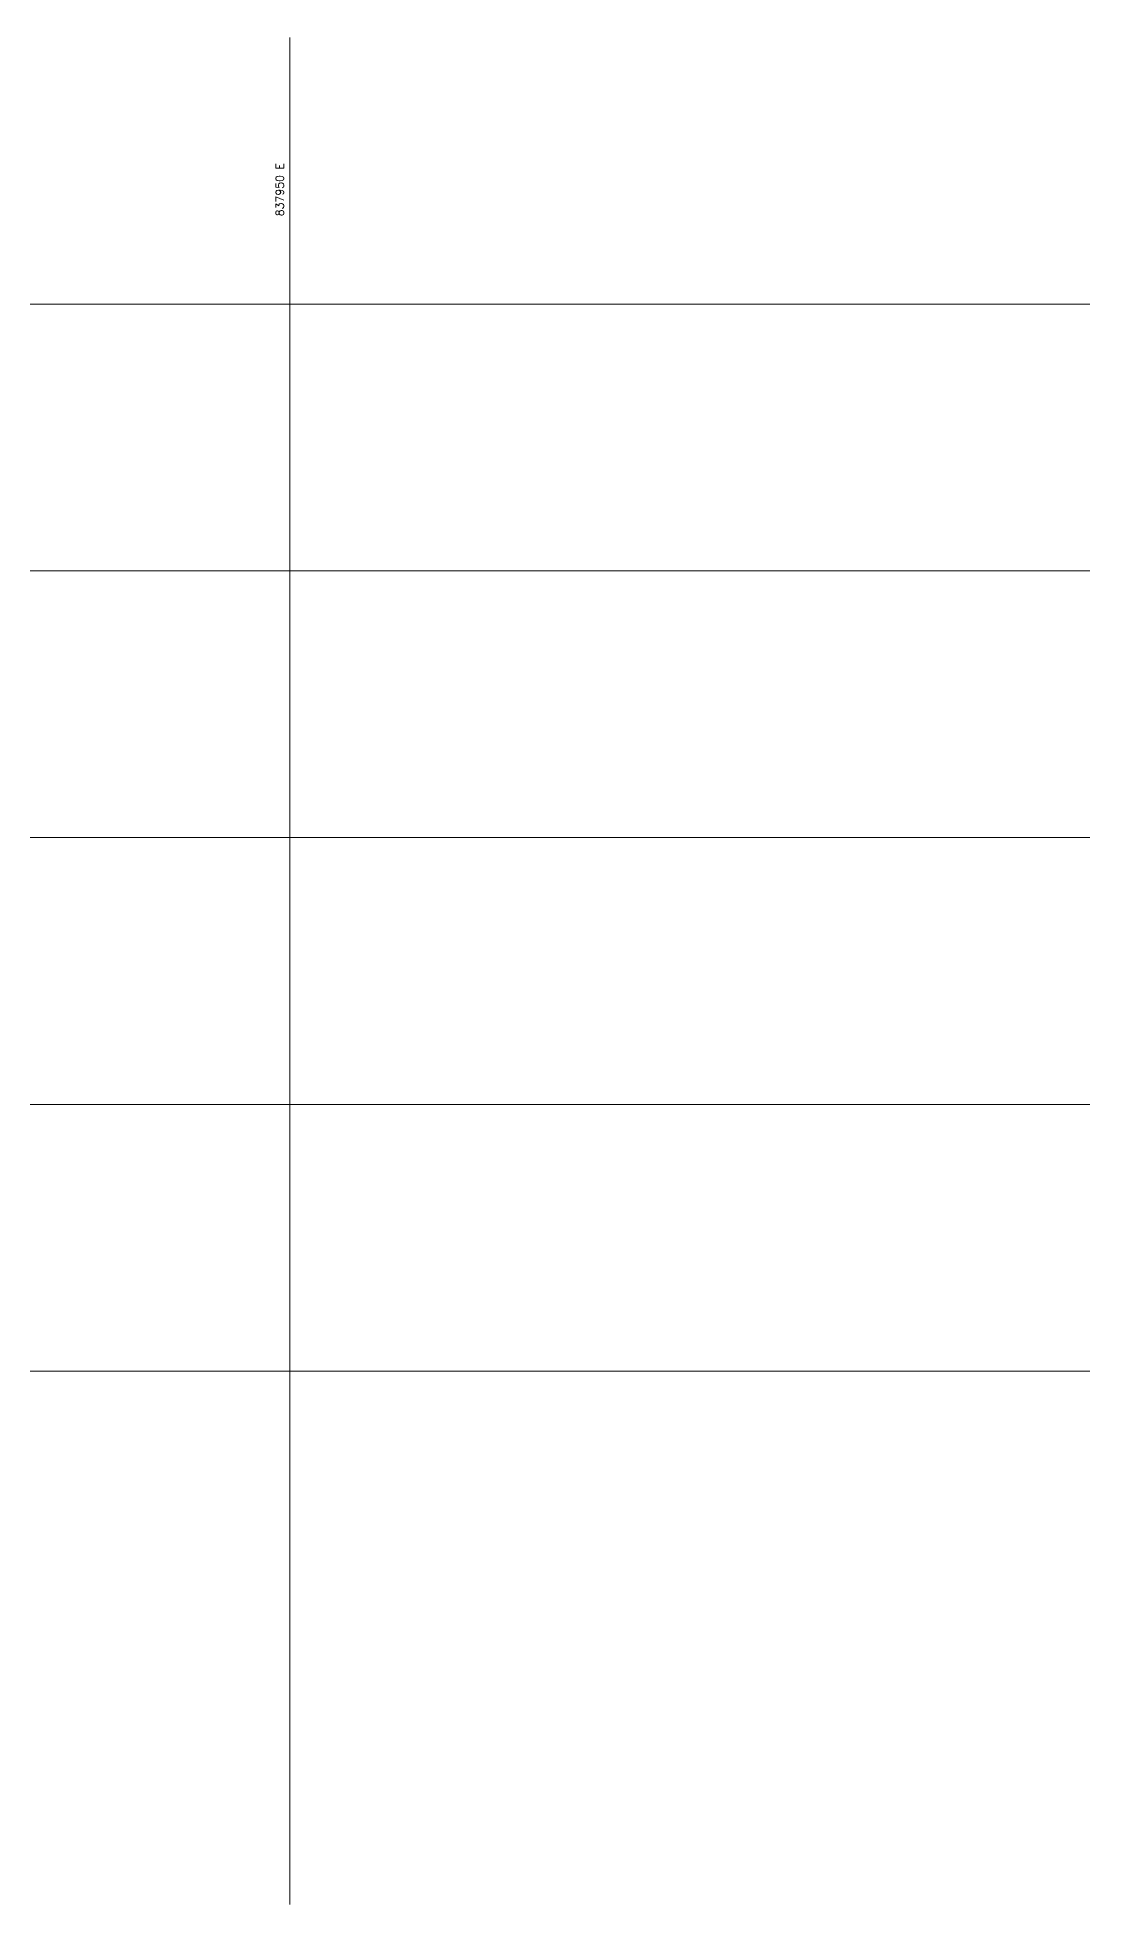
# Model space of a CAD drawing. Header units: millimetres. Extents: x 837300 to 838100, y 1173100 to 1173878.
# Drawn here: x 837902.7 to 838100, y 1173100 to 1173450 of the extents above; entities that cross this region are included whole.
import ezdxf

# ---------------------------------------------------------------- set-up
doc = ezdxf.new("R2010")
doc.units = ezdxf.units.MM
doc.layers.add('Coordenadas', color=8, linetype='Continuous', lineweight=9)
doc.styles.add('ROMANS', font='romans.shx')

msp = doc.modelspace()

# ---------------------------------------------------------------- hatches: boundary and pattern name
h = msp.add_hatch()
h.set_pattern_fill('ANGLE', color=251, angle=-5.01818)
h.set_pattern_definition([(32.08346, (836291.452, 1174422.889), (-3.71011, 5.918218), [5.08, -1.905]), (122.08346, (836291.452, 1174422.889), (-5.918218, -3.71011), [5.08, -1.905])])
h.paths.add_polyline_path([(837907.75, 1173444.496), (837907.758, 1173444.502), (837907.838, 1173444.375), (837907.829, 1173444.369)])
h = msp.add_hatch()
h.set_pattern_fill('ANGLE', color=251, angle=40.16566)
h.set_pattern_definition([(77.2673, (836070.3476, 1172951.277), (-6.813231, 1.539514), [5.08, -1.905]), (167.2673, (836070.3476, 1172951.277), (-1.539514, -6.813231), [5.08, -1.905])])
h.paths.add_polyline_path([(837903.614, 1173408.229), (837903.616, 1173408.238), (837903.763, 1173408.205), (837903.76, 1173408.196)])

# ---------------------------------------------------------------- linework, layer by layer
at = {"layer": 'Coordenadas'}
for p, q in [((837950, 1173450), (837950, 1173100)), ((837950, 1173450), (837950, 1173100)), ((837750, 1173400), (838100, 1173400)), ((837750, 1173400), (838100, 1173400)), ((837750, 1173350), (838100, 1173350)), ((837750, 1173300), (838100, 1173300)), ((837750, 1173300), (838100, 1173300)), ((837750, 1173250), (838100, 1173250)), ((837750, 1173200), (838100, 1173200))]:
    msp.add_line(p, q, dxfattribs=at)

# ---------------------------------------------------------------- texts
at = {"layer": 'Coordenadas', "color": 2, "style": 'ROMANS'}
msp.add_text('837950 E', height=1.5, rotation=90, dxfattribs=at).set_placement((837948.875, 1173416.47))

doc.saveas('drawing.dxf')
